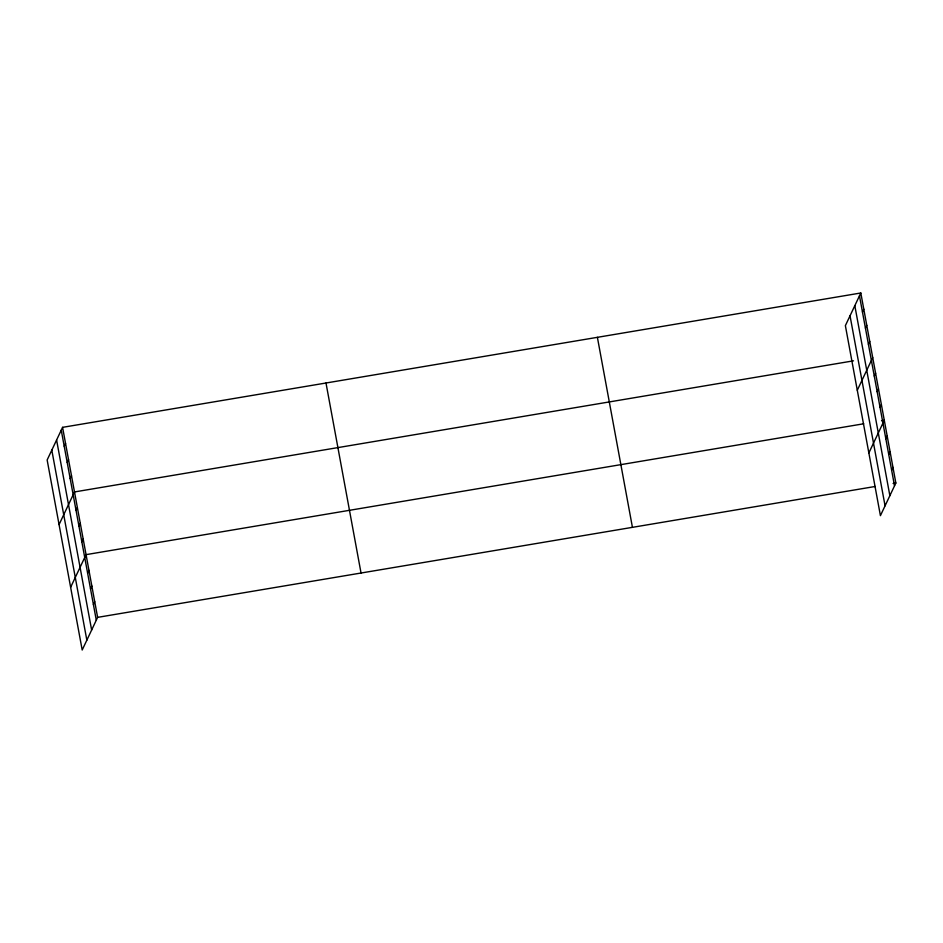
<?xml version="1.0" encoding="UTF-8"?>
<svg xmlns="http://www.w3.org/2000/svg" width="943" height="943" viewBox="0 0 943 943"><rect width="100%" height="100%" fill="white"/><g stroke="black" fill="none" stroke-linecap="round" stroke-linejoin="round"><path stroke-width="1.41" d="M62.58 427.344L47.15 459.984L82.194 650.01L97.624 617.359L62.58 427.344L860.806 292.99L895.85 483.016L880.42 515.656L845.376 325.641L860.806 292.99M64.23 446.31L65.562 443.493M67.212 462.459L68.544 459.642M70.183 478.62L71.515 475.791M59.067 524.591L74.497 491.94L853.509 360.827M76.053 510.446L77.385 507.617M78.941 526.123L80.285 523.294M81.841 541.801L83.173 538.972M70.631 587.3L86.061 554.649L863.705 423.772M87.616 573.155L88.948 570.326M90.504 588.821L91.848 586.004M93.404 604.498L94.736 601.681M862.456 311.968L863.788 309.151M865.426 328.117L866.77 325.3M868.409 344.266L869.741 341.449M857.293 390.249L872.723 357.597M874.279 376.104L875.611 373.275M877.167 391.769L878.499 388.952M880.067 407.447L881.399 404.63M868.857 452.958L884.286 420.307L881.54 420.767M885.842 438.801L887.174 435.984M888.73 454.479L890.062 451.662M891.63 470.156L892.962 467.339M97.624 617.359L875.269 486.47M893.104 483.476L895.85 483.016M859.474 295.819L894.518 485.834M854.818 305.662L889.862 495.676M850.032 315.799L885.064 505.813M597.39 337.323L632.435 527.349M325.995 382.999L361.039 573.026M61.248 430.161L96.292 620.176M56.592 440.004L91.636 630.018M51.806 450.141L86.85 640.167"/></g></svg>
